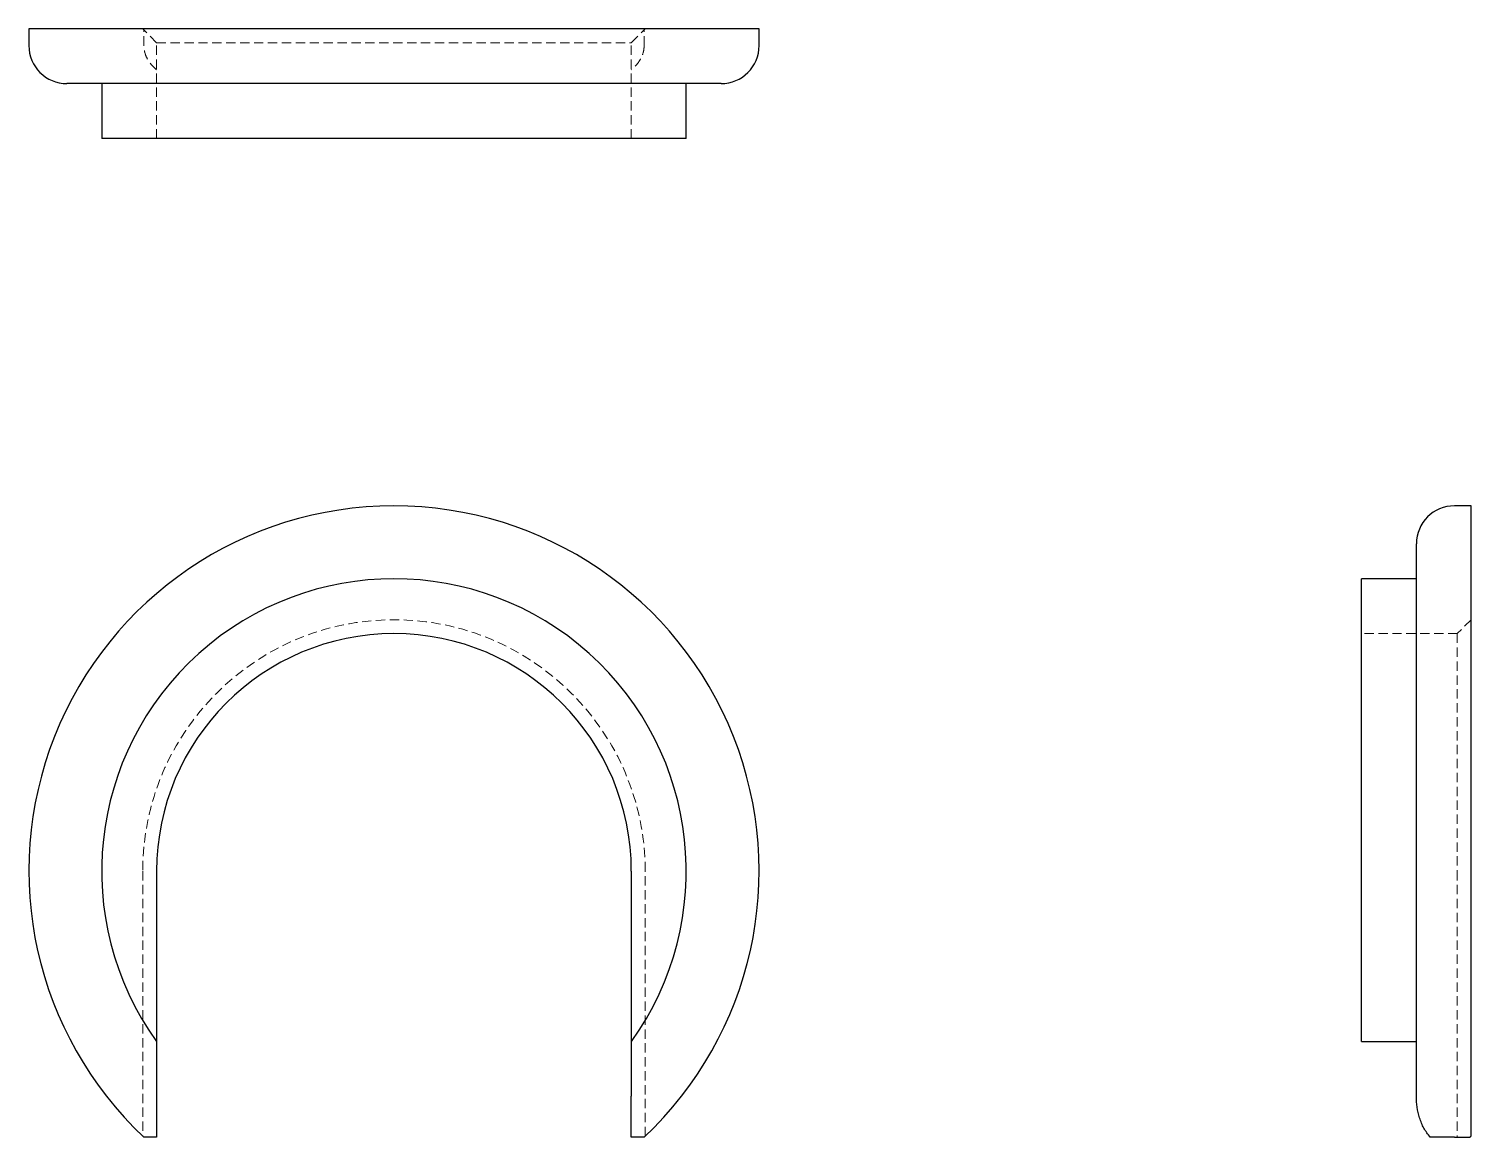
# Model space of a CAD drawing. Header units: millimetres. Extents: x 33 to 231, y 14 to 166.
import ezdxf

# ---------------------------------------------------------------- set-up
doc = ezdxf.new("R2010")
doc.units = ezdxf.units.MM
doc.linetypes.add('HIDDEN', pattern=[1.905, 1.27, -0.635])

msp = doc.modelspace()

# ---------------------------------------------------------------- linework, layer by layer
at = {"color": 7, "linetype": 'Continuous', "lineweight": 25}
for p, q in [((33, 165.5), (33, 163.21)), ((133, 165.5), (33, 165.5)), ((133, 163.21), (133, 165.5)), ((127.79, 158), (38.21, 158)), ((42.98, 158), (42.98, 150.5)), ((123.02, 150.5), (123.02, 158)), ((123.02, 150.5), (42.98, 150.5)), ((230.5, 100.21), (228.21, 100.21)), ((230.5, 13.93), (230.5, 100.21)), ((223, 19.4), (223, 95)), ((223, 90.23), (215.5, 90.23)), ((215.5, 26.87), (215.5, 90.23)), ((50.5, 50.21), (50.5, 26.87)), ((115.5, 50.21), (115.5, 26.87)), ((50.5, 26.87), (50.5, 19.4)), ((115.5, 26.87), (115.5, 19.4)), ((215.5, 26.87), (223, 26.87)), ((228.21, 13.79), (230.35, 13.79))]:
    msp.add_line(p, q, dxfattribs=at)
at = {"color": 7, "linetype": 'HIDDEN', "lineweight": 18}
for p, q in [((50.5, 163.6), (48.6, 165.5)), ((48.75, 163.21), (48.75, 165.35)), ((115.5, 163.6), (117.4, 165.5)), ((117.25, 163.21), (117.25, 165.35)), ((50.5, 163.6), (115.5, 163.6)), ((50.5, 150.5), (50.5, 163.6)), ((115.5, 150.5), (115.5, 163.6)), ((230.5, 84.62), (228.6, 82.71)), ((228.6, 82.71), (215.5, 82.71)), ((228.6, 82.71), (228.6, 50.21)), ((48.6, 50.21), (48.6, 13.93)), ((117.4, 13.93), (117.4, 50.21)), ((228.6, 50.21), (228.6, 13.79))]:
    msp.add_line(p, q, dxfattribs=at)
at = {"color": 7, "linetype": 'Continuous', "lineweight": 25}
for centre, radius, start, end in [((38.21, 163.21), 5.21, 180, 270), ((127.79, 163.21), 5.21, 270, 0), ((83, 50.21), 50, 313.2357, 226.7643), ((228.21, 95), 5.21, 90, 180), ((83, 50.21), 40.02, 324.3073, 215.6927), ((83, 50.21), 32.5, 0, 180), ((196.1, 50.21), 50, 313.2357, 313.4789)]:
    msp.add_arc(centre, radius, start, end, dxfattribs=at)
at = {"color": 7, "linetype": 'HIDDEN', "lineweight": 18}
msp.add_arc((83, 50.21), 34.4, 0, 180, dxfattribs=at)
for points in [[(50.5, 159.91), (50.25, 160.11), (50.02, 160.33), (49.59, 160.82), (49.4, 161.08), (49.09, 161.64), (48.97, 161.94), (48.79, 162.57), (48.75, 162.89), (48.75, 163.21)], [(117.25, 163.21), (117.25, 162.89), (117.21, 162.57), (117.04, 161.95), (116.91, 161.65), (116.6, 161.09), (116.41, 160.82), (115.99, 160.33), (115.75, 160.11), (115.5, 159.91)]]:
    msp.add_open_spline(points, degree=3, knots=[0, 0, 0, 0, 0.25, 0.25, 0.5, 0.5, 0.75, 0.75, 1, 1, 1, 1], dxfattribs=at)
at = {"color": 7, "linetype": 'Continuous', "lineweight": 25}
for points, knots in [([(50.5, 19.4), (50.5, 18.89), (50.5, 18.38), (50.5, 17.39), (50.5, 16.9), (50.5, 16.17), (50.5, 15.93), (50.5, 15.47), (50.5, 15.24), (50.5, 14.58), (50.5, 14.17), (50.5, 13.79)], [0, 0, 0, 0, 0.25, 0.25, 0.5, 0.5, 0.625, 0.625, 0.75, 0.75, 1, 1, 1, 1]), ([(115.5, 13.79), (115.5, 14.17), (115.5, 14.58), (115.5, 15.24), (115.5, 15.47), (115.5, 15.93), (115.5, 16.17), (115.5, 16.9), (115.5, 17.39), (115.5, 18.38), (115.5, 18.89), (115.5, 19.4)], [0, 0, 0, 0, 0.25, 0.25, 0.375, 0.375, 0.5, 0.5, 0.75, 0.75, 1, 1, 1, 1]), ([(224.91, 13.79), (224.56, 14.17), (224.28, 14.58), (223.91, 15.24), (223.8, 15.47), (223.61, 15.93), (223.52, 16.17), (223.29, 16.9), (223.18, 17.39), (223.03, 18.38), (223, 18.89), (223, 19.4)], [0, 0, 0, 0, 0.25, 0.25, 0.375, 0.375, 0.5, 0.5, 0.75, 0.75, 1, 1, 1, 1]), ([(50.5, 13.79), (50.25, 13.79), (50.02, 13.79), (49.59, 13.79), (49.4, 13.79), (49.09, 13.79), (48.97, 13.79), (48.79, 13.79), (48.75, 13.79), (48.75, 13.79)], [0, 0, 0, 0, 0.25, 0.25, 0.5, 0.5, 0.75, 0.75, 1, 1, 1, 1]), ([(117.25, 13.79), (117.25, 13.79), (117.21, 13.79), (117.04, 13.79), (116.91, 13.79), (116.6, 13.79), (116.41, 13.79), (115.99, 13.79), (115.75, 13.79), (115.5, 13.79)], [0, 0, 0, 0, 0.25, 0.25, 0.5, 0.5, 0.75, 0.75, 1, 1, 1, 1]), ([(228.21, 13.79), (227.89, 13.79), (227.57, 13.79), (226.95, 13.79), (226.65, 13.79), (226.09, 13.79), (225.82, 13.79), (225.33, 13.79), (225.11, 13.79), (224.91, 13.79)], [0, 0, 0, 0, 0.25, 0.25, 0.5, 0.5, 0.75, 0.75, 1, 1, 1, 1])]:
    msp.add_open_spline(points, degree=3, knots=knots, dxfattribs=at)

doc.saveas('drawing.dxf')
